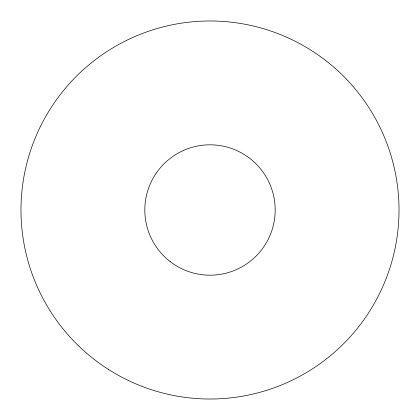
<?xml version="1.0" encoding="UTF-8"?>
<svg xmlns="http://www.w3.org/2000/svg" width="420" height="420" viewBox="0 0 420 420"><rect width="100%" height="100%" fill="white"/><g stroke="black" fill="none" stroke-linecap="round" stroke-linejoin="round"><path stroke-width="0.63" d="M108.308 369.332A189.021 189.021 0 0 0 398.832 218.4A189.021 189.021 0 0 0 122.861 42.263A189.021 189.021 0 0 0 108.308 369.332M170.321 261.713A65.179 65.179 0 0 0 274.622 218.51A65.179 65.179 0 0 0 185.057 149.782A65.179 65.179 0 0 0 170.321 261.713"/></g></svg>
